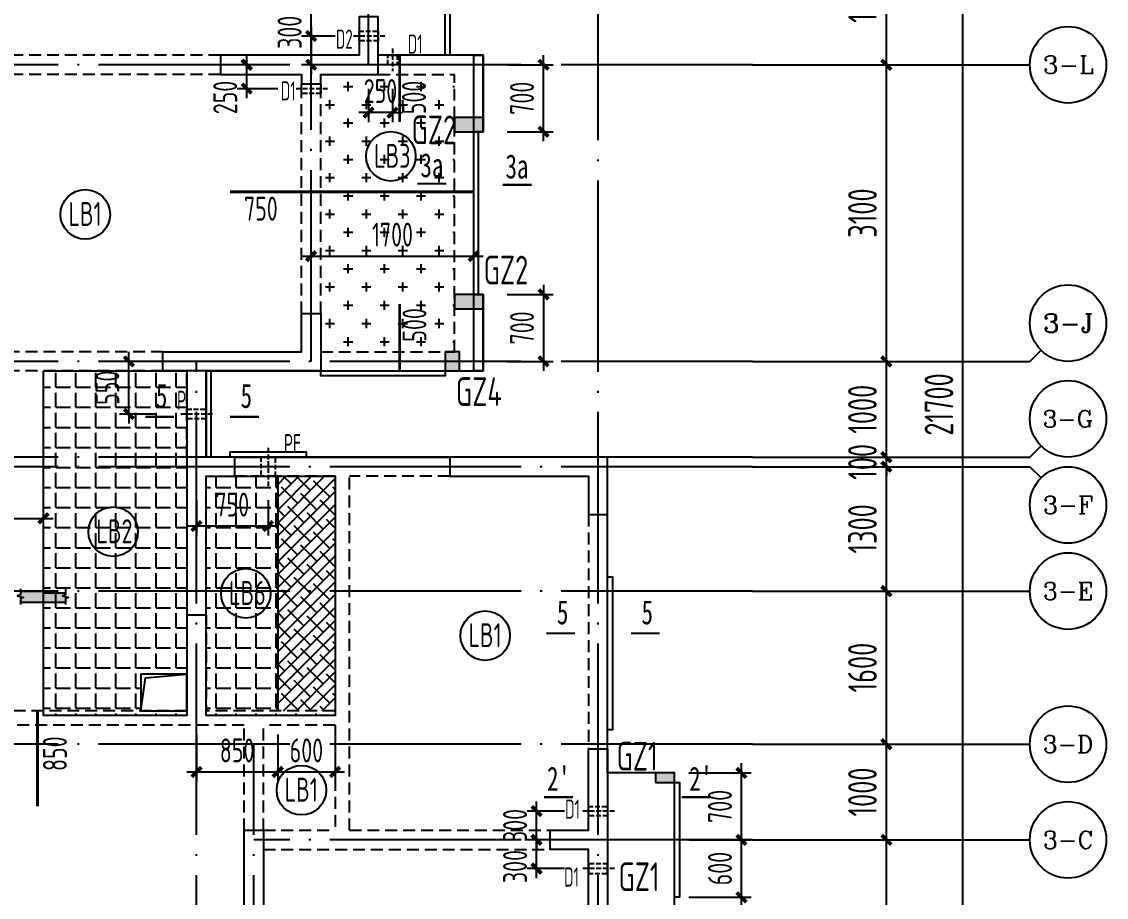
# Model space of a CAD drawing. Extents: x -173820 to 521180, y -715739 to 158231.
# Drawn here: x 36302 to 47645, y 72810 to 81960 of the extents above; entities that cross this region are included whole.
import ezdxf
from ezdxf.enums import TextEntityAlignment as Align

# ---------------------------------------------------------------- set-up
doc = ezdxf.new("R2010")
doc.units = 0
doc.header["$LTSCALE"] = 1000
for name, pattern in [('CONTINOUS', [0]), ('DASH', [0.35, 0.25, -0.1]), ('DOTE', [2.42, 2, -0.2, 0.02, -0.2]), ('HIDDEN2', [0.1875, 0.125, -0.0625])]:
    doc.linetypes.add(name, pattern=pattern)
for name, color, linetype in [('A-外装饰线脚', 7, 'Continuous'), ('A-线脚看线', 9, 'Continuous'), ('A-设备穿墙洞', 161, 'Continuous'), ('AXIS', 1, 'DOTE'), ('AXIS_TEXT', 7, 'Continuous'), ('DIM', 3, 'Continuous'), ('DIM1', 3, 'Continuous'), ('JG1', 3, 'Continuous'), ('填充', 8, 'Continuous'), ('墙', 6, 'Continuous'), ('挑板', 3, 'Continuous'), ('板筋', 6, 'Continuous'), ('柱', 2, 'Continuous'), ('梁', 4, 'HIDDEN2'), ('模板线', 3, 'Continuous'), ('洞口', 5, 'Continuous'), ('钢筋_文字', 7, 'Continuous'), ('钢筋长度标注', 7, 'Continuous')]:
    doc.layers.add(name, color=color, linetype=linetype)
doc.styles.add('_TCH_AXIS', font='COMPLEX', dxfattribs={"bigfont": 'GBCBIG'})
doc.styles.add('COMPLEX', font='COMPLEX')
doc.styles.add('TSSD_BOLD', font='tssdeng2.shx', dxfattribs={"width": 0.7, "height": 250, "bigfont": 'CHINA.shx'})
doc.styles.add('TSSD_Dimension', font='tssdeng.shx', dxfattribs={"width": 0.7, "bigfont": 'Hztxt.shx'})
doc.styles.add('zzt', font='tssdeng.shx', dxfattribs={"width": 0.7, "height": 300, "bigfont": 'tssdchn.shx'})
doc.styles.add('钢筋长度', font='tssdeng.shx', dxfattribs={"width": 0.7, "height": 300, "bigfont": 'tssdchn.shx'})
doc.styles.add('黑体', font='simhei.ttf', dxfattribs={"width": 0.8})
doc.dimstyles.new('DIM_1_100', dxfattribs={"dimtxt": 300, "dimasz": 100, "dimexe": 200, "dimexo": 50, "dimgap": 100, "dimtad": 1, "dimdec": 0, "dimzin": 0, "dimdsep": 46, "dimtxsty": 'zzt', "dimblk": 'ARCHTICK', "dimcen": 0, "dimclrt": 7, "dimadec": 0, "dimazin": 0, "dimtfac": 1, "dimtdec": 0, "dimtix": 1, "dimtmove": 2, "dimatfit": 0, "dimldrblk": 'ARCHTICK', "dimfxl": 0, "dimtolj": 1, "dimarcsym": 0})
doc.dimstyles.new('TSSD_100_100', dxfattribs={"dimtxt": 250, "dimasz": 100, "dimexe": 100, "dimexo": 250, "dimgap": 100, "dimtad": 1, "dimdec": 0, "dimzin": 0, "dimdsep": 46, "dimtxsty": 'TSSD_Dimension', "dimblk": 'ARCHTICK', "dimcen": 0, "dimdle": 100, "dimclrd": 3, "dimclre": 3, "dimclrt": 7, "dimadec": 0, "dimazin": 0, "dimtfac": 1, "dimtdec": 0, "dimtix": 1, "dimtmove": 2, "dimatfit": 3, "dimfxl": 0, "dimtolj": 1, "dimtzin": 0, "dimarcsym": 0})
pattern_1 = [(0, (-5670, 68710), (0, 209.55), [152.4, -57.15]), (90, (-5670, 68710), (-209.55, 1e-14), [152.4, -57.15])]

# ---------------------------------------------------------------- blocks, each defined once
blk = doc.blocks.new('_ArchTick')
at = {"color": 4, "linetype": 'ByBlock', "const_width": 0.4}
blk.add_lwpolyline([(-0.5, -0.5), (0.5, 0.5)], dxfattribs=at)
blk = doc.blocks.new('*D1272')
at = {"layer": 'Defpoints', "color": 0}
for p in [(38130, 74760), (38980, 74760), (38980, 74120)]:
    blk.add_point(p, dxfattribs=at)
at = {"layer": 'DIM', "color": 3, "lineweight": -2}
for p, q in [((38130, 74510), (38130, 74020)), ((38980, 74510), (38980, 74020)), ((38030, 74120), (39080, 74120))]:
    blk.add_line(p, q, dxfattribs=at)
at = {"layer": 'DIM', "color": 3, "lineweight": -2, "xscale": 100, "yscale": 100, "zscale": 100, "rotation": 180}
blk.add_blockref('_ArchTick', (38130, 74120), dxfattribs=at)
at = {"layer": 'DIM', "color": 3, "lineweight": -2, "xscale": 100, "yscale": 100, "zscale": 100}
blk.add_blockref('_ArchTick', (38980, 74120), dxfattribs=at)
at = {"layer": 'DIM', "color": 7, "insert": (38555, 74345), "char_height": 250, "attachment_point": 5, "style": 'TSSD_Dimension'}
blk.add_mtext('\\A1;850', dxfattribs=at)
blk = doc.blocks.new('*D1271')
at = {"layer": 'Defpoints', "color": 0}
for p in [(38980, 74760), (39580, 74760), (39580, 74120)]:
    blk.add_point(p, dxfattribs=at)
at = {"layer": 'DIM', "color": 3, "lineweight": -2}
for p, q in [((38980, 74510), (38980, 74020)), ((39580, 74510), (39580, 74020)), ((38880, 74120), (39680, 74120))]:
    blk.add_line(p, q, dxfattribs=at)
at = {"layer": 'DIM', "color": 3, "lineweight": -2, "xscale": 100, "yscale": 100, "zscale": 100, "rotation": 180}
blk.add_blockref('_ArchTick', (38980, 74120), dxfattribs=at)
at = {"layer": 'DIM', "color": 3, "lineweight": -2, "xscale": 100, "yscale": 100, "zscale": 100}
blk.add_blockref('_ArchTick', (39580, 74120), dxfattribs=at)
at = {"layer": 'DIM', "color": 7, "insert": (39280, 74345), "char_height": 250, "attachment_point": 5, "style": 'TSSD_Dimension'}
blk.add_mtext('\\A1;600', dxfattribs=at)
blk = doc.blocks.new('*D1269')
at = {"layer": 'Defpoints', "color": 0}
for p in [(41030, 79510), (39330, 78720), (41030, 78720)]:
    blk.add_point(p, dxfattribs=at)
at = {"layer": 'DIM', "color": 3, "lineweight": -2}
for p, q in [((39330, 78970), (39330, 79610)), ((41030, 78970), (41030, 79610)), ((39230, 79510), (41130, 79510))]:
    blk.add_line(p, q, dxfattribs=at)
at = {"layer": 'DIM', "color": 3, "lineweight": -2, "xscale": 100, "yscale": 100, "zscale": 100, "rotation": 180}
blk.add_blockref('_ArchTick', (39330, 79510), dxfattribs=at)
at = {"layer": 'DIM', "color": 3, "lineweight": -2, "xscale": 100, "yscale": 100, "zscale": 100}
blk.add_blockref('_ArchTick', (41030, 79510), dxfattribs=at)
at = {"layer": 'DIM', "color": 7, "insert": (40180, 79735), "char_height": 250, "attachment_point": 5, "style": 'TSSD_Dimension'}
blk.add_mtext('\\A1;1700', dxfattribs=at)
blk = doc.blocks.new('*D1256')
at = {"layer": 'Defpoints', "color": 0}
for p in [(36530, 76770), (35130, 76110), (36530, 76110)]:
    blk.add_point(p, dxfattribs=at)
at = {"layer": 'DIM', "color": 3, "lineweight": -2}
for p, q in [((35130, 76360), (35130, 76870)), ((36530, 76360), (36530, 76870)), ((35030, 76770), (36630, 76770))]:
    blk.add_line(p, q, dxfattribs=at)
at = {"layer": 'DIM', "color": 3, "lineweight": -2, "xscale": 100, "yscale": 100, "zscale": 100, "rotation": 180}
blk.add_blockref('_ArchTick', (35130, 76770), dxfattribs=at)
at = {"layer": 'DIM', "color": 3, "lineweight": -2, "xscale": 100, "yscale": 100, "zscale": 100}
blk.add_blockref('_ArchTick', (36530, 76770), dxfattribs=at)
at = {"layer": 'DIM', "color": 7, "insert": (35830, 76995), "char_height": 250, "attachment_point": 5, "style": 'TSSD_Dimension'}
blk.add_mtext('\\A1;1400', dxfattribs=at)
blk = doc.blocks.new('*D1223')
at = {"layer": 'Defpoints', "color": 0}
for p in [(43030, 74110), (43830, 74110), (43030, 73410)]:
    blk.add_point(p, dxfattribs=at)
at = {"layer": 'DIM', "color": 3, "lineweight": -2}
for p, q in [((43830, 73310), (43830, 74210)), ((43280, 74110), (43930, 74110)), ((43280, 73410), (43930, 73410))]:
    blk.add_line(p, q, dxfattribs=at)
at = {"layer": 'DIM', "color": 3, "lineweight": -2, "xscale": 100, "yscale": 100, "zscale": 100}
for p, rotation in [((43830, 74110), 90), ((43830, 73410), 270)]:
    blk.add_blockref('_ArchTick', p, dxfattribs=dict(at, rotation=rotation))
at = {"layer": 'DIM', "color": 7, "insert": (43605, 73760), "char_height": 250, "attachment_point": 5, "rotation": 90, "style": 'TSSD_Dimension'}
blk.add_mtext('\\A1;700', dxfattribs=at)
blk = doc.blocks.new('*D1222')
at = {"layer": 'Defpoints', "color": 0}
for p in [(41130, 79110), (41130, 78410), (41760, 78410)]:
    blk.add_point(p, dxfattribs=at)
at = {"layer": 'DIM', "color": 3, "lineweight": -2}
for p, q in [((41760, 79210), (41760, 78310)), ((41380, 79110), (41860, 79110)), ((41380, 78410), (41860, 78410))]:
    blk.add_line(p, q, dxfattribs=at)
at = {"layer": 'DIM', "color": 3, "lineweight": -2, "xscale": 100, "yscale": 100, "zscale": 100}
for p, rotation in [((41760, 79110), 90), ((41760, 78410), 270)]:
    blk.add_blockref('_ArchTick', p, dxfattribs=dict(at, rotation=rotation))
at = {"layer": 'DIM', "color": 7, "insert": (41535, 78760), "char_height": 250, "attachment_point": 5, "rotation": 90, "style": 'TSSD_Dimension'}
blk.add_mtext('\\A1;700', dxfattribs=at)
blk = doc.blocks.new('*D1221')
at = {"layer": 'Defpoints', "color": 0}
for p in [(41130, 81510), (41760, 81510), (41130, 80810)]:
    blk.add_point(p, dxfattribs=at)
at = {"layer": 'DIM', "color": 3, "lineweight": -2}
for p, q in [((41760, 80710), (41760, 81610)), ((41380, 81510), (41860, 81510)), ((41380, 80810), (41860, 80810))]:
    blk.add_line(p, q, dxfattribs=at)
at = {"layer": 'DIM', "color": 3, "lineweight": -2, "xscale": 100, "yscale": 100, "zscale": 100}
for p, rotation in [((41760, 81510), 90), ((41760, 80810), 270)]:
    blk.add_blockref('_ArchTick', p, dxfattribs=dict(at, rotation=rotation))
at = {"layer": 'DIM', "color": 7, "insert": (41535, 81160), "char_height": 250, "attachment_point": 5, "rotation": 90, "style": 'TSSD_Dimension'}
blk.add_mtext('\\A1;700', dxfattribs=at)
blk = doc.blocks.new('$1292675')
at = {"layer": 'JG1'}
blk.add_hatch(color=8, dxfattribs=at).paths.add_polyline_path([(502, 20), (502, 64), (470, 74), (534, 91), (502, 101), (502, 140), (262, 140), (262, 120), (32, 120), (32, 101), (64, 91), (0, 74), (32, 64), (32, 20)])
for p, q in [((262, 120), (32, 120)), ((502, 140), (262, 140)), ((262, 140), (262, 120)), ((32, 20), (502, 20))]:
    blk.add_line(p, q, dxfattribs=at)
for points in [[(32, 165), (32, 101), (64, 91), (0, 74), (32, 64), (32, 0)], [(502, 165), (502, 101), (534, 91), (470, 74), (502, 64), (502, 0)]]:
    blk.add_lwpolyline(points, dxfattribs=at)
blk = doc.blocks.new('$1830090')
at = {"layer": '模板线', "color": 4, "const_width": 22.7}
for points in [[(0, 13), (302, 13)], [(891, 0), (1193, 0)]]:
    blk.add_lwpolyline(points, dxfattribs=at)
at = {"layer": '模板线', "color": 0, "style": '黑体', "width": 0.7}
for p in [(151, 206), (1041, 193)]:
    blk.add_text('3a', height=252, dxfattribs=at).set_placement(p, align=Align.MIDDLE_CENTER)
blk = doc.blocks.new('$1479726')
at = {"layer": '模板线', "color": 4, "const_width": 22.7}
for points in [[(0, 0), (302, 0)], [(886, 0), (1188, 0)]]:
    blk.add_lwpolyline(points, dxfattribs=at)
at = {"layer": '模板线', "color": 0, "style": '黑体', "width": 0.7}
for p in [(172, 220), (1057, 220)]:
    blk.add_text('5', height=252, dxfattribs=at).set_placement(p, align=Align.MIDDLE_CENTER)
blk = doc.blocks.new('*D1029')
at = {"layer": 'Defpoints', "color": 0}
for p in [(43030, 72810), (43830, 72810), (43030, 70810)]:
    blk.add_point(p, dxfattribs=at)
at = {"layer": 'DIM', "color": 3, "lineweight": -2}
for p, q in [((43830, 70710), (43830, 72910)), ((43280, 72810), (43930, 72810)), ((43280, 70810), (43930, 70810))]:
    blk.add_line(p, q, dxfattribs=at)
at = {"layer": 'DIM', "color": 3, "lineweight": -2, "xscale": 100, "yscale": 100, "zscale": 100}
for p, rotation in [((43830, 72810), 90), ((43830, 70810), 270)]:
    blk.add_blockref('_ArchTick', p, dxfattribs=dict(at, rotation=rotation))
at = {"layer": 'DIM', "color": 7, "insert": (43605, 71810), "char_height": 250, "attachment_point": 5, "rotation": 90, "style": 'TSSD_Dimension'}
blk.add_mtext('\\A1;2000', dxfattribs=at)
blk = doc.blocks.new('*D1028')
at = {"layer": 'Defpoints', "color": 0}
for p in [(43030, 73410), (43830, 73410), (43030, 72810)]:
    blk.add_point(p, dxfattribs=at)
at = {"layer": 'DIM', "color": 3, "lineweight": -2}
for p, q in [((43830, 72710), (43830, 73510)), ((43280, 73410), (43930, 73410)), ((43280, 72810), (43930, 72810))]:
    blk.add_line(p, q, dxfattribs=at)
at = {"layer": 'DIM', "color": 3, "lineweight": -2, "xscale": 100, "yscale": 100, "zscale": 100}
for p, rotation in [((43830, 73410), 90), ((43830, 72810), 270)]:
    blk.add_blockref('_ArchTick', p, dxfattribs=dict(at, rotation=rotation))
at = {"layer": 'DIM', "color": 7, "insert": (43605, 73110), "char_height": 250, "attachment_point": 5, "rotation": 90, "style": 'TSSD_Dimension'}
blk.add_mtext('\\A1;600', dxfattribs=at)
blk = doc.blocks.new('*D398')
at = {"layer": 'Defpoints', "color": 0}
for p in [(49615, 4700), (51015, 4700), (49615, 0)]:
    blk.add_point(p, dxfattribs=at)
at = {"layer": 'DIM1', "color": 0, "lineweight": -2}
for p, q in [((49665, 4700), (51215, 4700)), ((51015, 0), (51015, 4700)), ((49665, 0), (51215, 0))]:
    blk.add_line(p, q, dxfattribs=at)
at = {"layer": 'DIM1', "color": 0, "lineweight": -2, "xscale": 100, "yscale": 100, "zscale": 100}
for p, rotation in [((51015, 4700), 90), ((51015, 0), 270)]:
    blk.add_blockref('_ArchTick', p, dxfattribs=dict(at, rotation=rotation))
at = {"layer": 'DIM1', "color": 7, "insert": (50765, 2350), "char_height": 300, "attachment_point": 5, "rotation": 90, "style": 'zzt'}
blk.add_mtext('\\A1;4700', dxfattribs=at)
blk = doc.blocks.new('*D399')
at = {"layer": 'Defpoints', "color": 0}
for p in [(49615, 5700), (51015, 5700), (49615, 4700)]:
    blk.add_point(p, dxfattribs=at)
at = {"layer": 'DIM1', "color": 0, "lineweight": -2}
for p, q in [((49665, 5700), (51215, 5700)), ((51015, 4700), (51015, 5700)), ((49665, 4700), (51215, 4700))]:
    blk.add_line(p, q, dxfattribs=at)
at = {"layer": 'DIM1', "color": 0, "lineweight": -2, "xscale": 100, "yscale": 100, "zscale": 100}
for p, rotation in [((51015, 5700), 90), ((51015, 4700), 270)]:
    blk.add_blockref('_ArchTick', p, dxfattribs=dict(at, rotation=rotation))
at = {"layer": 'DIM1', "color": 7, "insert": (50765, 5200), "char_height": 300, "attachment_point": 5, "rotation": 90, "style": 'zzt'}
blk.add_mtext('\\A1;1000', dxfattribs=at)
blk = doc.blocks.new('*D400')
at = {"layer": 'Defpoints', "color": 0}
for p in [(49615, 7300), (51015, 7300), (49615, 5700)]:
    blk.add_point(p, dxfattribs=at)
at = {"layer": 'DIM1', "color": 0, "lineweight": -2}
for p, q in [((49665, 7300), (51215, 7300)), ((51015, 5700), (51015, 7300)), ((49665, 5700), (51215, 5700))]:
    blk.add_line(p, q, dxfattribs=at)
at = {"layer": 'DIM1', "color": 0, "lineweight": -2, "xscale": 100, "yscale": 100, "zscale": 100}
for p, rotation in [((51015, 7300), 90), ((51015, 5700), 270)]:
    blk.add_blockref('_ArchTick', p, dxfattribs=dict(at, rotation=rotation))
at = {"layer": 'DIM1', "color": 7, "insert": (50765, 6500), "char_height": 300, "attachment_point": 5, "rotation": 90, "style": 'zzt'}
blk.add_mtext('\\A1;1600', dxfattribs=at)
blk = doc.blocks.new('*D401')
at = {"layer": 'Defpoints', "color": 0}
for p in [(49615, 8600), (51015, 8600), (49615, 7300)]:
    blk.add_point(p, dxfattribs=at)
at = {"layer": 'DIM1', "color": 0, "lineweight": -2}
for p, q in [((49665, 8600), (51215, 8600)), ((51015, 7300), (51015, 8600)), ((49665, 7300), (51215, 7300))]:
    blk.add_line(p, q, dxfattribs=at)
at = {"layer": 'DIM1', "color": 0, "lineweight": -2, "xscale": 100, "yscale": 100, "zscale": 100}
for p, rotation in [((51015, 8600), 90), ((51015, 7300), 270)]:
    blk.add_blockref('_ArchTick', p, dxfattribs=dict(at, rotation=rotation))
at = {"layer": 'DIM1', "color": 7, "insert": (50765, 7950), "char_height": 300, "attachment_point": 5, "rotation": 90, "style": 'zzt'}
blk.add_mtext('\\A1;1300', dxfattribs=at)
blk = doc.blocks.new('*D402')
at = {"layer": 'Defpoints', "color": 0}
for p in [(49615, 8700), (51015, 8700), (49615, 8600)]:
    blk.add_point(p, dxfattribs=at)
at = {"layer": 'DIM1', "color": 0, "lineweight": -2}
for p, q in [((51015, 8700), (51015, 8800)), ((49665, 8700), (51215, 8700)), ((51015, 8600), (51015, 8700)), ((49665, 8600), (51215, 8600)), ((51015, 8600), (51015, 8500))]:
    blk.add_line(p, q, dxfattribs=at)
at = {"layer": 'DIM1', "color": 0, "lineweight": -2, "xscale": 100, "yscale": 100, "zscale": 100}
for p, rotation in [((51015, 8700), 270), ((51015, 8600), 90)]:
    blk.add_blockref('_ArchTick', p, dxfattribs=dict(at, rotation=rotation))
at = {"layer": 'DIM1', "color": 7, "insert": (50765, 8650), "char_height": 300, "attachment_point": 5, "rotation": 90, "style": 'zzt'}
blk.add_mtext('\\A1;100', dxfattribs=at)
blk = doc.blocks.new('*D403')
at = {"layer": 'Defpoints', "color": 0}
for p in [(49615, 9700), (51015, 9700), (49615, 8700)]:
    blk.add_point(p, dxfattribs=at)
at = {"layer": 'DIM1', "color": 0, "lineweight": -2}
for p, q in [((49665, 9700), (51215, 9700)), ((51015, 8700), (51015, 9700)), ((49665, 8700), (51215, 8700))]:
    blk.add_line(p, q, dxfattribs=at)
at = {"layer": 'DIM1', "color": 0, "lineweight": -2, "xscale": 100, "yscale": 100, "zscale": 100}
for p, rotation in [((51015, 9700), 90), ((51015, 8700), 270)]:
    blk.add_blockref('_ArchTick', p, dxfattribs=dict(at, rotation=rotation))
at = {"layer": 'DIM1', "color": 7, "insert": (50765, 9200), "char_height": 300, "attachment_point": 5, "rotation": 90, "style": 'zzt'}
blk.add_mtext('\\A1;1000', dxfattribs=at)
blk = doc.blocks.new('*D404')
at = {"layer": 'Defpoints', "color": 0}
for p in [(49615, 12800), (51015, 12800), (49615, 9700)]:
    blk.add_point(p, dxfattribs=at)
at = {"layer": 'DIM1', "color": 0, "lineweight": -2}
for p, q in [((49665, 12800), (51215, 12800)), ((51015, 9700), (51015, 12800)), ((49665, 9700), (51215, 9700))]:
    blk.add_line(p, q, dxfattribs=at)
at = {"layer": 'DIM1', "color": 0, "lineweight": -2, "xscale": 100, "yscale": 100, "zscale": 100}
for p, rotation in [((51015, 12800), 90), ((51015, 9700), 270)]:
    blk.add_blockref('_ArchTick', p, dxfattribs=dict(at, rotation=rotation))
at = {"layer": 'DIM1', "color": 7, "insert": (50765, 11250), "char_height": 300, "attachment_point": 5, "rotation": 90, "style": 'zzt'}
blk.add_mtext('\\A1;3100', dxfattribs=at)
blk = doc.blocks.new('*D405')
at = {"layer": 'Defpoints', "color": 0}
for p in [(49615, 14200), (51015, 14200), (49615, 12800)]:
    blk.add_point(p, dxfattribs=at)
at = {"layer": 'DIM1', "color": 0, "lineweight": -2}
for p, q in [((49665, 14200), (51215, 14200)), ((51015, 12800), (51015, 14200)), ((49665, 12800), (51215, 12800))]:
    blk.add_line(p, q, dxfattribs=at)
at = {"layer": 'DIM1', "color": 0, "lineweight": -2, "xscale": 100, "yscale": 100, "zscale": 100}
for p, rotation in [((51015, 14200), 90), ((51015, 12800), 270)]:
    blk.add_blockref('_ArchTick', p, dxfattribs=dict(at, rotation=rotation))
at = {"layer": 'DIM1', "color": 7, "insert": (50765, 13500), "char_height": 300, "attachment_point": 5, "rotation": 90, "style": 'zzt'}
blk.add_mtext('\\A1;1400', dxfattribs=at)
blk = doc.blocks.new('*D410')
at = {"layer": 'Defpoints', "color": 0}
for p in [(49615, 20100), (51815, 20100), (49615, -1600)]:
    blk.add_point(p, dxfattribs=at)
at = {"layer": 'DIM1', "color": 0, "lineweight": -2}
for p, q in [((49665, 20100), (52015, 20100)), ((51815, -1600), (51815, 20100)), ((49665, -1600), (52015, -1600))]:
    blk.add_line(p, q, dxfattribs=at)
at = {"layer": 'DIM1', "color": 0, "lineweight": -2, "xscale": 100, "yscale": 100, "zscale": 100}
for p, rotation in [((51815, 20100), 90), ((51815, -1600), 270)]:
    blk.add_blockref('_ArchTick', p, dxfattribs=dict(at, rotation=rotation))
at = {"layer": 'DIM1', "color": 7, "insert": (51565, 9250), "char_height": 300, "attachment_point": 5, "rotation": 90, "style": 'zzt'}
blk.add_mtext('\\A1;21700', dxfattribs=at)
blk = doc.blocks.new('_AXISO')
at = {"color": 3}
blk.add_circle((0, 0), 0.5, dxfattribs=at)
at = {"layer": 'AXIS_TEXT', "color": 3, "style": 'COMPLEX', "width": 1.041667}
blk.add_attdef('A', text='', height=0.56, dxfattribs=at).set_placement((-0.25, -0.28), (0.25, -0.28), align=Align.FIT)
blk = doc.blocks.new('$1466424')
at = {"layer": '板筋', "const_width": 30}
for points in [[(46025, 13904), (46025, 14604)], [(44250, 13176), (46800, 13176)], [(46025, 11304), (46025, 12004)], [(42238, 6754), (42238, 7754)]]:
    blk.add_lwpolyline(points, dxfattribs=at)
at = {"layer": '钢筋_文字'}
for centre in [(45933, 13547, 0), (42737, 12940, 0), (43029, 9624, 0), (44416, 8980, 0), (46920, 8538, 0), (44998, 6923)]:
    blk.add_circle(centre, 259, dxfattribs=at)
at = {"layer": '钢筋_文字', "style": 'TSSD_BOLD', "width": 0.7}
for s, p in [('LB3', (45758, 13427, 0)), ('LB1', (42562, 12820, 0)), ('LB2', (42854, 9504, 0)), ('LB6', (44241, 8859, 0)), ('LB1', (46745, 8418, 0)), ('LB1', (44823, 6803))]:
    blk.add_text(s, height=250, dxfattribs=at).set_placement(p)
at = {"layer": '钢筋长度标注', "style": '钢筋长度', "width": 0.7}
for s, p in [('500', (46300, 13987)), ('500', (46305, 11610)), ('850', (42545, 7123))]:
    blk.add_text(s, height=250, rotation=90, dxfattribs=at).set_placement(p)
blk.add_text('750', height=250, dxfattribs=at).set_placement((44397, 12875))
blk = doc.blocks.new('$1642317')
at = {"layer": '洞口'}
blk.add_lwpolyline([(43120, 0), (43600, 0), (43600, 380), (43120, 380)], close=True, dxfattribs=at)
blk.add_lwpolyline([(43120, 0), (43168, 342), (43600, 380)], dxfattribs=at)
blk = doc.blocks.new('$133032')
at = {"layer": '挑板'}
blk.add_lwpolyline([(48900, 5800), (48900, 7200), (48200, 7200), (48200, 10500), (44000, 10500), (44000, 11400), (46900, 11400), (46900, 12200), (46800, 12200), (46800, 13900), (46900, 13900), (46900, 14700), (46500, 14700), (46500, 16000)], dxfattribs=at)
blk = doc.blocks.new('$1839168')
at = {"layer": '柱'}
blk.add_hatch(color=8, dxfattribs=at).paths.add_polyline_path([(0, 200), (0, 0), (100, 0), (100, 200)])
at = {"layer": '柱', "color": 3, "elevation": 0}
blk.add_lwpolyline([(0, 200), (0, 0), (100, 0), (100, 200)], close=True, dxfattribs=at)
blk = doc.blocks.new('$1981617')
at = {"layer": '柱'}
blk.add_hatch(color=8, dxfattribs=at).paths.add_polyline_path([(150, 0), (150, 300), (0, 300), (0, 0)])
at = {"layer": '柱', "color": 3, "elevation": 0}
blk.add_lwpolyline([(150, 0), (150, 300), (0, 300), (0, 0)], close=True, dxfattribs=at)
blk = doc.blocks.new('$1617331')
at = {"layer": '柱'}
blk.add_hatch(color=8, dxfattribs=at).paths.add_polyline_path([(200, 150), (0, 150), (0, 0), (200, 0)])
at = {"layer": '柱', "color": 3, "elevation": 0}
blk.add_lwpolyline([(200, 150), (0, 150), (0, 0), (200, 0)], close=True, dxfattribs=at)
blk = doc.blocks.new('$1222607')
at = {"layer": '柱', "rotation": 90}
for name, p in [('$1981617', (46900, 13900, 0)), ('$1981617', (46900, 12050, 0)), ('$1617331', (46650, 11400, 0)), ('$1839168', (48900, 7100, 0))]:
    blk.add_blockref(name, p, dxfattribs=at)
blk = doc.blocks.new('$1413619')
at = {"layer": 'A-线脚看线', "color": 5, "elevation": 0}
for points in [[(46550, 15850), (46600, 15850), (46600, 14650)], [(46900, 12150), (46900, 13850)], [(44100, 11350), (44100, 10450)], [(46550, 11350), (46550, 11300), (45250, 11300), (45250, 11350)], [(45100, 10450), (45100, 10500), (44300, 10500), (44300, 10450)], [(48250, 9200), (48300, 9200), (48300, 7600), (48250, 7600)], [(48950, 7050), (49000, 7050), (49000, 5850), (48950, 5850)]]:
    blk.add_lwpolyline(points, dxfattribs=at)
blk = doc.blocks.new('*D11681')
at = {"layer": 'Defpoints', "color": 0}
for p in [(48357, 5248), (48900, 5248, 0), (48900, 4948)]:
    blk.add_point(p, dxfattribs=at)
at = {"layer": 'DIM1', "color": 3, "lineweight": -2}
for p, q in [((48357, 4848), (48357, 5348)), ((48650, 5248), (48257, 5248)), ((48650, 4948), (48257, 4948))]:
    blk.add_line(p, q, dxfattribs=at)
at = {"layer": 'DIM1', "color": 3, "lineweight": -2, "xscale": 100, "yscale": 100, "zscale": 100}
for p, rotation in [((48357, 5248), 90), ((48357, 4948), 270)]:
    blk.add_blockref('_ArchTick', p, dxfattribs=dict(at, rotation=rotation))
at = {"layer": 'DIM1', "color": 7, "insert": (48132, 4969), "char_height": 250, "attachment_point": 5, "rotation": 90, "style": 'TSSD_Dimension'}
blk.add_mtext('\\A1;300', dxfattribs=at)
blk = doc.blocks.new('*D11682')
at = {"layer": 'Defpoints', "color": 0}
for p in [(48357, 5548), (48900, 5548), (48900, 5248, 0)]:
    blk.add_point(p, dxfattribs=at)
at = {"layer": 'DIM1', "color": 3, "lineweight": -2}
for p, q in [((48357, 5548), (48357, 5648)), ((48650, 5548), (48257, 5548)), ((48357, 5248), (48357, 5548)), ((48650, 5248), (48257, 5248)), ((48357, 5248), (48357, 5148))]:
    blk.add_line(p, q, dxfattribs=at)
at = {"layer": 'DIM1', "color": 3, "lineweight": -2, "xscale": 100, "yscale": 100, "zscale": 100}
for p, rotation in [((48357, 5548), 270), ((48357, 5248), 90)]:
    blk.add_blockref('_ArchTick', p, dxfattribs=dict(at, rotation=rotation))
at = {"layer": 'DIM1', "color": 7, "insert": (48132, 5398), "char_height": 250, "attachment_point": 5, "rotation": 90, "style": 'TSSD_Dimension'}
blk.add_mtext('\\A1;300', dxfattribs=at)
blk = doc.blocks.new('*D11683')
at = {"layer": 'Defpoints', "color": 0}
for p in [(44800, 9048, 0), (45550, 9048), (44800, 8527)]:
    blk.add_point(p, dxfattribs=at)
at = {"layer": 'DIM1', "color": 3, "lineweight": -2}
for p, q in [((44800, 8798), (44800, 8427)), ((45550, 8798), (45550, 8427)), ((45650, 8527), (44700, 8527))]:
    blk.add_line(p, q, dxfattribs=at)
at = {"layer": 'DIM1', "color": 3, "lineweight": -2, "xscale": 100, "yscale": 100, "zscale": 100, "rotation": 180}
blk.add_blockref('_ArchTick', (44800, 8527), dxfattribs=at)
at = {"layer": 'DIM1', "color": 3, "lineweight": -2, "xscale": 100, "yscale": 100, "zscale": 100}
blk.add_blockref('_ArchTick', (45550, 8527), dxfattribs=at)
at = {"layer": 'DIM1', "color": 7, "insert": (45175, 8752), "char_height": 250, "attachment_point": 5, "style": 'TSSD_Dimension'}
blk.add_mtext('\\A1;750', dxfattribs=at)
blk = doc.blocks.new('*D11684')
at = {"layer": 'Defpoints', "color": 0}
for p in [(44094, 10248), (44633, 10248, 0), (44633, 9698)]:
    blk.add_point(p, dxfattribs=at)
at = {"layer": 'DIM1', "color": 3, "lineweight": -2}
for p, q in [((44094, 10248), (44094, 10348)), ((44383, 10248), (43994, 10248)), ((44094, 9698), (44094, 10248)), ((44383, 9698), (43994, 9698)), ((44094, 9698), (44094, 9598))]:
    blk.add_line(p, q, dxfattribs=at)
at = {"layer": 'DIM1', "color": 3, "lineweight": -2, "xscale": 100, "yscale": 100, "zscale": 100}
for p, rotation in [((44094, 10248), 270), ((44094, 9698), 90)]:
    blk.add_blockref('_ArchTick', p, dxfattribs=dict(at, rotation=rotation))
at = {"layer": 'DIM1', "color": 7, "insert": (43869, 9973), "char_height": 250, "attachment_point": 5, "rotation": 90, "style": 'TSSD_Dimension'}
blk.add_mtext('\\A1;550', dxfattribs=at)
blk = doc.blocks.new('*D11685')
at = {"layer": 'Defpoints', "color": 0}
for p in [(45326, 13348), (45900, 13348, 0), (45900, 13098, 0)]:
    blk.add_point(p, dxfattribs=at)
at = {"layer": 'DIM1', "color": 3, "lineweight": -2}
for p, q in [((45326, 12998), (45326, 13448)), ((45650, 13348), (45226, 13348)), ((45650, 13098), (45226, 13098))]:
    blk.add_line(p, q, dxfattribs=at)
at = {"layer": 'DIM1', "color": 3, "lineweight": -2, "xscale": 100, "yscale": 100, "zscale": 100}
for p, rotation in [((45326, 13348), 90), ((45326, 13098), 270)]:
    blk.add_blockref('_ArchTick', p, dxfattribs=dict(at, rotation=rotation))
at = {"layer": 'DIM1', "color": 7, "insert": (45101, 13006), "char_height": 250, "attachment_point": 5, "rotation": 90, "style": 'TSSD_Dimension'}
blk.add_mtext('\\A1;250', dxfattribs=at)
blk = doc.blocks.new('*D11686')
at = {"layer": 'Defpoints', "color": 0}
for p in [(46500, 13648), (46000, 13348), (46500, 13348, 0)]:
    blk.add_point(p, dxfattribs=at)
at = {"layer": 'DIM1', "color": 3, "lineweight": -2}
for p, q in [((46000, 13748), (46000, 13248)), ((46250, 13648), (45900, 13648)), ((46250, 13348), (45900, 13348))]:
    blk.add_line(p, q, dxfattribs=at)
at = {"layer": 'DIM1', "color": 3, "lineweight": -2, "xscale": 100, "yscale": 100, "zscale": 100}
for p, rotation in [((46000, 13648), 90), ((46000, 13348), 270)]:
    blk.add_blockref('_ArchTick', p, dxfattribs=dict(at, rotation=rotation))
at = {"layer": 'DIM1', "color": 7, "insert": (45775, 13687), "char_height": 250, "attachment_point": 5, "rotation": 90, "style": 'TSSD_Dimension'}
blk.add_mtext('\\A1;300', dxfattribs=at)
blk = doc.blocks.new('*D11687')
at = {"layer": 'Defpoints', "color": 0}
for p in [(46600, 13348, 0), (46850, 13348), (46600, 12848)]:
    blk.add_point(p, dxfattribs=at)
at = {"layer": 'DIM1', "color": 3, "lineweight": -2}
for p, q in [((46600, 13098), (46600, 12748)), ((46850, 13098), (46850, 12748)), ((46600, 12848), (46500, 12848)), ((46850, 12848), (46600, 12848)), ((46850, 12848), (46950, 12848))]:
    blk.add_line(p, q, dxfattribs=at)
at = {"layer": 'DIM1', "color": 3, "lineweight": -2, "xscale": 100, "yscale": 100, "zscale": 100}
blk.add_blockref('_ArchTick', (46600, 12848), dxfattribs=at)
at = {"layer": 'DIM1', "color": 3, "lineweight": -2, "xscale": 100, "yscale": 100, "zscale": 100, "rotation": 180}
blk.add_blockref('_ArchTick', (46850, 12848), dxfattribs=at)
at = {"layer": 'DIM1', "color": 7, "insert": (46725, 13073), "char_height": 250, "attachment_point": 5, "style": 'TSSD_Dimension'}
blk.add_mtext('\\A1;250', dxfattribs=at)
blk = doc.blocks.new('$1345812')
at = {"layer": '模板线', "color": 4, "const_width": 22.7}
for points in [[(0, 0), (302, 0)], [(1438, 0), (1740, 0)]]:
    blk.add_lwpolyline(points, dxfattribs=at)
at = {"layer": '模板线', "color": 0, "style": '黑体', "width": 0.7}
for p in [(151, 193), (1638, 193)]:
    blk.add_text("2'", height=252, dxfattribs=at).set_placement(p, align=Align.MIDDLE_CENTER)
blk = doc.blocks.new('$1783196')
at = {"layer": 'AXIS'}
for p, q in [((50234.9, 15688.3), (50234.9, 27859.5)), ((50834.9, 18788.3), (50834.9, 27859.5)), ((53234.9, 3480), (53234.9, 27859.5)), ((54849.9, 18788.3), (27334.9, 18788.3)), ((54849.9, 15688.3), (46034.9, 15688.3)), ((49034.9, 3480), (49034.9, 15688.3)), ((54849.9, 14688.3), (4360, 14688.3)), ((54849.9, 14588.3), (46034.9, 14588.3)), ((54849.9, 13288.3), (39234.9, 13288.3)), ((54849.9, 11688.3), (4360, 11688.3)), ((49634.9, 3480), (49634.9, 11688.3)), ((54849.9, 10688.3), (49634.9, 10688.3))]:
    blk.add_line(p, q, dxfattribs=at)
at = {"layer": 'DIM1'}
for p, q in [((54849.9, 18788.3), (57749.9, 18788.3)), ((57867, 15805.5), (57749.9, 15688.3)), ((54849.9, 15688.3), (57749.9, 15688.3)), ((57867, 14805.5), (57749.9, 14688.3)), ((54849.9, 14688.3), (57749.9, 14688.3)), ((54849.9, 14588.3), (57749.9, 14588.3)), ((57867, 14471.2), (57749.9, 14588.3)), ((54849.9, 13288.3), (57749.9, 13288.3)), ((54849.9, 11688.3), (57749.9, 11688.3)), ((54849.9, 10688.3), (57749.9, 10688.3))]:
    blk.add_line(p, q, dxfattribs=at)
ref = blk.add_blockref('_AXISO', (58149.9, 18788.3), dxfattribs=dict(at, xscale=800, yscale=800, zscale=800))
ref.add_attrib('A', '3-L', dxfattribs={"layer": 'AXIS_TEXT', "height": 185, "style": '_TCH_AXIS'}).set_placement((57885.6, 18695.8), (58414.2, 18695.8), align=Align.FIT)
ref = blk.add_blockref('_AXISO', (58149.9, 16088.3), dxfattribs=dict(at, xscale=800, yscale=800, zscale=800))
ref.add_attrib('A', '3-J', dxfattribs={"layer": 'AXIS_TEXT', "height": 196.63, "style": '_TCH_AXIS'}).set_placement((57887.7, 15990), (58412.1, 15990), align=Align.FIT)
ref = blk.add_blockref('_AXISO', (58149.9, 15088.3), dxfattribs=dict(at, xscale=800, yscale=800, zscale=800))
ref.add_attrib('A', '3-G', dxfattribs={"layer": 'AXIS_TEXT', "height": 177.09, "style": '_TCH_AXIS'}).set_placement((57884.3, 14999.8), (58415.5, 14999.8), align=Align.FIT)
ref = blk.add_blockref('_AXISO', (58149.9, 14188.3), dxfattribs=dict(at, xscale=800, yscale=800, zscale=800))
ref.add_attrib('A', '3-F', dxfattribs={"layer": 'AXIS_TEXT', "height": 182.29, "style": '_TCH_AXIS'}).set_placement((57885.1, 14097.2), (58414.6, 14097.2), align=Align.FIT)
ref = blk.add_blockref('_AXISO', (58149.9, 13288.3), dxfattribs=dict(at, xscale=800, yscale=800, zscale=800))
ref.add_attrib('A', '3-E', dxfattribs={"layer": 'AXIS_TEXT', "height": 182.29, "style": '_TCH_AXIS'}).set_placement((57885.1, 13197.2), (58414.6, 13197.2), align=Align.FIT)
ref = blk.add_blockref('_AXISO', (58149.9, 11688.3), dxfattribs=dict(at, xscale=800, yscale=800, zscale=800))
ref.add_attrib('A', '3-D', dxfattribs={"layer": 'AXIS_TEXT', "height": 179.65, "style": '_TCH_AXIS'}).set_placement((57884.7, 11598.5), (58415.1, 11598.5), align=Align.FIT)
ref = blk.add_blockref('_AXISO', (58149.9, 10688.3), dxfattribs=dict(at, xscale=800, yscale=800, zscale=800))
ref.add_attrib('A', '3-C', dxfattribs={"layer": 'AXIS_TEXT', "height": 185, "style": '_TCH_AXIS'}).set_placement((57885.6, 10595.8), (58414.2, 10595.8), align=Align.FIT)
for p1, p2, distance, picture, middle in [((54849.9, 4388.3), (54849.9, 26088.3), -2200, '*D410', (56799.9, 15238.3)), ((54849.9, 18788.3), (54849.9, 20188.3), -1400, '*D405', (55999.9, 19488.3)), ((54849.9, 15688.3), (54849.9, 18788.3), -1400, '*D404', (55999.9, 17238.3)), ((54849.9, 14688.3), (54849.9, 15688.3), -1400, '*D403', (55999.9, 15188.3)), ((54849.9, 14588.3), (54849.9, 14688.3), -1400, '*D402', (55999.9, 14638.3)), ((54849.9, 13288.3), (54849.9, 14588.3), -1400, '*D401', (55999.9, 13938.3)), ((54849.9, 11688.3), (54849.9, 13288.3), -1400, '*D400', (55999.9, 12488.3)), ((54849.9, 10688.3), (54849.9, 11688.3), -1400, '*D399', (55999.9, 11188.3)), ((54849.9, 5988.3), (54849.9, 10688.3), -1400, '*D398', (55999.9, 8338.3))]:
    dim = blk.add_aligned_dim(p1=p1, p2=p2, distance=distance, dimstyle='DIM_1_100', dxfattribs=at)
    dim.commit()
    dim.dimension.update_dxf_attribs({"geometry": picture, "text_midpoint": middle, "insert": (5234.9, 5988.3)})
blk = doc.blocks.new('$1186913')
at = {"layer": 'A-设备穿墙洞', "linetype": 'DASH', "ltscale": 0.2}
for points in [[(46771.5, 13647.9), (46433, 13647.9)], [(46850.2, 13519.2), (46850.2, 13280.7)], [(44968.3, 9697.8), (44633.2, 9697.8)], [(45550.2, 9343.9), (45550.2, 8943.3)], [(49171.5, 5547.8), (48833, 5547.8)], [(49171.5, 4947.8), (48833, 4947.8)]]:
    blk.add_lwpolyline(points, dxfattribs=at)
for points in [[(46500.2, 13597.9), (46500.2, 13697.9), (46700.2, 13697.9), (46700.2, 13597.9)], [(46900.2, 13347.9), (46800.2, 13347.9), (46800.2, 13447.9), (46900.2, 13447.9)], [(44900.2, 9747.8), (44900.2, 9647.8), (44700.2, 9647.8), (44700.2, 9747.8)], [(45625.2, 9247.8), (45475.2, 9247.8), (45475.2, 9047.8), (45625.2, 9047.8)], [(48900.2, 5497.8), (48900.2, 5597.8), (49100.2, 5597.8), (49100.2, 5497.8)], [(48900.2, 4997.8), (48900.2, 4897.8), (49100.2, 4897.8), (49100.2, 4997.8)]]:
    blk.add_lwpolyline(points, close=True, dxfattribs=at)
at = {"layer": 'A-设备穿墙洞', "linetype": 'DASH', "ltscale": 0.2, "elevation": 0}
blk.add_lwpolyline([(46171.5, 13097.9), (45833, 13097.9)], dxfattribs=at)
blk.add_lwpolyline([(45900.2, 13047.9), (45900.2, 13147.9), (46100.2, 13147.9), (46100.2, 13047.9)], close=True, dxfattribs=at)
at = {"layer": 'A-设备穿墙洞', "color": 7, "linetype": 'DASH', "ltscale": 0.2, "style": 'zzt', "width": 0.6}
for s, p in [('D2', (46258, 13516.1)), ('D1', (47010.5, 13463.8)), ('D1', (45682.4, 12975.4)), ('P', (44597.9, 9740.5)), ('PF', (45715.3, 9288.2)), ('D1', (48655.6, 5469.5)), ('D1', (48644.5, 4760.5))]:
    blk.add_text(s, height=200, dxfattribs=at).set_placement(p)
at = {"layer": 'DIM1'}
for base, p1, p2, picture, middle in [((46000.2, 13347.9), (46500.2, 13647.9), (46500.2, 13347.9, 0), '*D11686', (45775.2, 13687.5)), ((45325.6, 13347.9), (45900.2, 13097.9, 0), (45900.2, 13347.9, 0), '*D11685', (45100.6, 13006.1)), ((48357.4, 5247.9), (48900.2, 4947.8), (48900.2, 5247.9, 0), '*D11681', (48132.4, 4968.6))]:
    dim = blk.add_linear_dim(base=base, p1=p1, p2=p2, angle=90, dimstyle='TSSD_100_100', dxfattribs=at)
    dim.commit()
    dim.dimension.update_dxf_attribs({"geometry": picture, "text_midpoint": middle, "dimtype": 128})
for base, p1, p2, picture, middle in [((46600.2, 12848), (46850.2, 13347.9), (46600.2, 13347.9, 0), '*D11687', (46725.2, 13073)), ((44800.2, 8526.9), (45550.2, 9047.8), (44800.2, 9047.9, 0), '*D11683', (45175.2, 8751.9))]:
    dim = blk.add_linear_dim(base=base, p1=p1, p2=p2, dimstyle='TSSD_100_100', dxfattribs=at)
    dim.commit()
    dim.dimension.update_dxf_attribs({"geometry": picture, "text_midpoint": middle})
for base, p1, p2, picture, middle in [((44093.5, 10247.9), (44633.2, 9697.8), (44633.2, 10247.9, 0), '*D11684', (43868.5, 9972.8)), ((48357.4, 5547.8), (48900.2, 5247.9, 0), (48900.2, 5547.8), '*D11682', (48132.4, 5397.8))]:
    dim = blk.add_linear_dim(base=base, p1=p1, p2=p2, angle=90, dimstyle='TSSD_100_100', dxfattribs=at)
    dim.commit()
    dim.dimension.update_dxf_attribs({"geometry": picture, "text_midpoint": middle})

msp = doc.modelspace()

# ---------------------------------------------------------------- hatches: boundary and pattern name
at = {"layer": 'JG1'}
h = msp.add_hatch(dxfattribs=at)
h.set_pattern_fill('ANSI38,_O', color=8, scale=30)
h.set_pattern_definition([(45, (-5670, 68710), (-67.35192, 67.35192), []), (135, (-5670, 68710), (-202.05576, 67.35192), [238.125, -142.875])])
h.paths.add_polyline_path([(38980, 74760), (39580, 74760), (39580, 77210), (38980, 77210)])
at = {"layer": '填充', "linetype": 'Continuous'}
h = msp.add_hatch(dxfattribs=at)
h.set_pattern_fill('CROSS', color=256, scale=30, style=0)
h.set_pattern_definition([(0, (-5670, 68710), (190.5, 190.5), [95.25, -285.75]), (90, (-5622.38, 68662.38), (-190.5, 190.5), [95.25, -285.75])])
h.paths.add_polyline_path([(40830, 81410), (40030, 81410), (39430, 81410), (39430, 81310), (39430, 78910), (39430, 78510), (40830, 78510)])
h = msp.add_hatch(dxfattribs=at)
h.set_pattern_fill('ANGLE', color=256, scale=30, style=0)
h.set_pattern_definition(pattern_1)
h.paths.add_polyline_path([(36530, 74710), (38030, 74710), (38030, 74760), (37550, 74760), (37550, 75140), (38030, 75140), (38030, 78310), (37780, 78310), (36530, 78310)])
h = msp.add_hatch(dxfattribs=at)
h.set_pattern_fill('ANGLE', color=256, scale=30, style=0)
h.set_pattern_definition(pattern_1)
h.paths.add_polyline_path([(39580, 74710), (39580, 74760), (38980, 74760), (38980, 77210), (38230, 77210), (38220, 74710)])

# ---------------------------------------------------------------- linework, layer by layer
at = {"layer": 'A-外装饰线脚', "color": 23}
for points in [[(41030, 81610), (41130, 81610), (41130, 80810), (41030, 80810)], [(41030, 79110), (41130, 79110), (41130, 78310), (41030, 78310)]]:
    msp.add_lwpolyline(points, dxfattribs=at)
at = {"layer": '墙'}
for points in [[(40030, 81410), (40030, 82010), (39830, 82010), (39830, 81610), (38380, 81610), (38380, 81410), (39230, 81410), (39230, 81310), (39430, 81310), (39430, 81410)], [(39430, 78910), (39430, 78310), (37780, 78310), (37780, 78510), (39230, 78510), (39230, 78910)], [(38530, 77410), (38030, 77410), (38030, 75760), (38230, 75760), (38230, 77210), (38530, 77210)], [(42430, 76810), (42430, 77410), (40780, 77410), (40780, 77210), (42230, 77210), (42230, 76810)], [(42430, 74360), (42430, 72710), (42230, 72710), (42230, 73310), (41830, 73310), (41830, 73510), (42230, 73510), (42230, 74360)], [(38630, 73510), (38830, 73510), (38830, 71510), (38630, 71510), (38630, 73310)]]:
    msp.add_lwpolyline(points, close=True, dxfattribs=at)
msp.add_lwpolyline([(38630, 73310), (38630, 73310)], dxfattribs=at)
at = {"layer": '梁'}
for p, q in [((38380, 81610), (35230, 81610)), ((38380, 81410), (35230, 81410)), ((40030, 81410), (40830, 81410)), ((40830, 78510), (40830, 81410)), ((39230, 78910), (39230, 81310)), ((39430, 78910), (39430, 81310)), ((37780, 78510), (35230, 78510)), ((39430, 78510), (40830, 78510)), ((37780, 78310), (35230, 78310)), ((38030, 77410), (38030, 78310)), ((39580, 77210), (38530, 77210)), ((39580, 77210), (39580, 74760)), ((40780, 77210), (39730, 77210)), ((39730, 73510), (39730, 77210)), ((42230, 76810), (42230, 74360)), ((38030, 75760), (38030, 74760)), ((38230, 75760), (38230, 74760)), ((38030, 74760), (35230, 74760)), ((39580, 74760), (38230, 74760)), ((38630, 74610), (35230, 74610)), ((38630, 73510), (38630, 74610)), ((39580, 74610), (38830, 74610)), ((38830, 73510), (38830, 74610)), ((39580, 74610), (39580, 73510)), ((38830, 73510), (39580, 73510)), ((39730, 73510), (41830, 73510)), ((38830, 73310), (41830, 73310))]:
    msp.add_line(p, q, dxfattribs=at)
at = {"layer": '梁', "linetype": 'Continuous'}
for p, q in [((41030, 81610), (40030, 81610)), ((41030, 78310), (41030, 81610)), ((38230, 78310), (38230, 77410)), ((39430, 78310), (41030, 78310)), ((38530, 77410), (40780, 77410)), ((42430, 74360), (42430, 76810))]:
    msp.add_line(p, q, dxfattribs=at)
for points in [[(36530, 78310), (38030, 78310), (38030, 74710), (36530, 74710)], [(38230, 77210), (39580, 77210), (39580, 74710), (38230, 74710)]]:
    msp.add_lwpolyline(points, close=True, dxfattribs=at)
msp.add_lwpolyline([(38980, 77210), (38980, 74760)], dxfattribs=at)

# ---------------------------------------------------------------- block references
at = {"layer": 'A-设备穿墙洞'}
msp.add_blockref('$1186913', (-6670.2, 68162.1, 0), dxfattribs=at)
at = {"layer": 'JG1', "xscale": -1}
msp.add_blockref('$1292675', (36792.1, 75870), dxfattribs=at)
at = {"layer": '填充', "linetype": 'Continuous'}
msp.add_blockref('$1783196', (-10904.9, 62721.7), dxfattribs=at)
at = {"layer": '挑板'}
for name, p in [('$1413619', (-5820, 66960, 0)), ('$133032', (-5770, 66910))]:
    msp.add_blockref(name, p, dxfattribs=at)
at = {"layer": '柱'}
msp.add_blockref('$1222607', (-5770, 66910), dxfattribs=at)
at = {"layer": '模板线'}
for name, p in [('$1830090', (40441.2, 80254.9)), ('$1479726', (37594.5, 77830.6)), ('$1479726', (41787.6, 75568.8)), ('$1345812', (41765.4, 73856.1))]:
    msp.add_blockref(name, p, dxfattribs=at)
at = {"layer": '洞口'}
msp.add_blockref('$1642317', (-5570, 74760, 0), dxfattribs=at)
at = {"layer": '钢筋长度标注'}
msp.add_blockref('$1466424', (-5770, 67006.3), dxfattribs=at)

# ---------------------------------------------------------------- texts
at = {"layer": '模板线', "color": 7, "linetype": 'CONTINOUS', "style": 'zzt', "width": 0.7}
for s, p in [('GZ2', (40380.1, 80679.8)), ('GZ2', (41133.9, 79214.5)), ('GZ4', (40843.9, 77944.5)), ('GZ1', (42523.9, 74134.5)), ('GZ1', (42543.9, 72874.5))]:
    msp.add_text(s, height=300, dxfattribs=at).set_placement(p)

# ---------------------------------------------------------------- dimensions: what is measured, and where the dimension line sits
at = {"layer": 'DIM'}
for base, p1, p2, picture, middle in [((41760, 81510), (41130, 80810), (41130, 81510), '*D1221', (41535, 81160)), ((41760, 78410), (41130, 79110), (41130, 78410), '*D1222', (41535, 78760)), ((43830, 74110), (43030, 73410), (43030, 74110), '*D1223', (43605, 73760)), ((43830, 73410), (43030, 72810), (43030, 73410), '*D1028', (43605, 73110)), ((43830, 72810), (43030, 70810), (43030, 72810), '*D1029', (43605, 71810))]:
    dim = msp.add_linear_dim(base=base, p1=p1, p2=p2, angle=90, dimstyle='TSSD_100_100', dxfattribs=at)
    dim.commit()
    dim.dimension.update_dxf_attribs({"geometry": picture, "text_midpoint": middle})
for base, p1, p2, picture, middle in [((41029.8, 79510), (39330, 78720), (41029.8, 78720), '*D1269', (40179.9, 79735)), ((36530, 76770), (35130, 76110), (36530, 76110), '*D1256', (35830, 76995)), ((38980, 74120), (38130, 74760), (38980, 74760), '*D1272', (38555, 74345)), ((39580, 74120), (38980, 74760), (39580, 74760), '*D1271', (39280, 74345))]:
    dim = msp.add_linear_dim(base=base, p1=p1, p2=p2, dimstyle='TSSD_100_100', dxfattribs=at)
    dim.commit()
    dim.dimension.update_dxf_attribs({"geometry": picture, "text_midpoint": middle})

doc.saveas('drawing.dxf')
